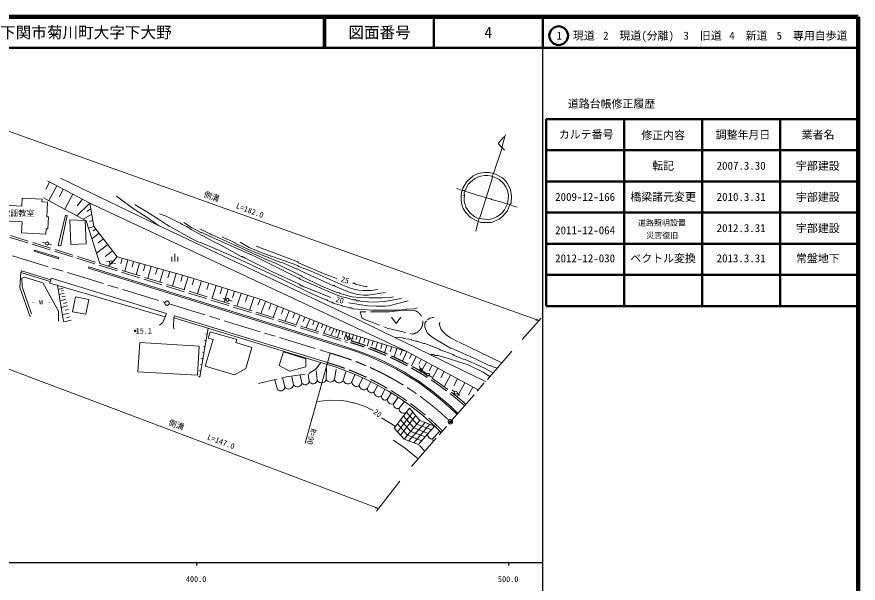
# Model space of a CAD drawing. Units: millimetres, scale not verified. Extents: x 40000 to 680000, y 20000 to 380000.
# Drawn here: x 410393 to 680000, y 198357 to 380000 of the extents above; entities that cross this region are included whole.
import ezdxf
from ezdxf.enums import TextEntityAlignment as Align

# ---------------------------------------------------------------- set-up
doc = ezdxf.new("R2010")
doc.units = ezdxf.units.MM
doc.header["$LTSCALE"] = 1000
doc.header["$PDMODE"] = 32
doc.header["$PDSIZE"] = 500
doc.linetypes.add('CHAIN', pattern=[18.5, 12, -1.5, 3.5, -1.5])
doc.linetypes.add('DASHED', pattern=[7.5, 6, -1.5])
for name, color, linetype, lineweight in [('M-BGD', 7, 'Continuous', 13), ('M-BMK', 2, 'CHAIN', 13), ('M-STR-HTXT', 7, 'Continuous', 13), ('M-TTL', 2, 'Continuous', 140), ('M-TTL-BAND', 7, 'Continuous', 25), ('M-TTL-FRAM', 2, 'Continuous', 50), ('M-TTL-LINE', 7, 'Continuous', 50)]:
    doc.layers.add(name, color=color, linetype=linetype, lineweight=lineweight)
doc.layers.add('M-OTRS', color=6, linetype='Continuous')
doc.layers.add('M-TTL-TXT', color=7, linetype='Continuous')
doc.styles.add('ＭＳ ゴシック', font='')
doc.styles.get('ＭＳ ゴシック').set_extended_font_data('MS Gothic')

# ---------------------------------------------------------------- blocks, each defined once
blk = doc.blocks.new('荒地')
at = {"color": 7, "linetype": 'Continuous', "lineweight": 13}
for p, q in [((-1, 1.5), (-1, 0)), ((0, 0), (0, 2.5)), ((1, 1.5), (1, 0))]:
    blk.add_line(p, q, dxfattribs=at)
blk = doc.blocks.new('畑')
at = {"color": 7, "linetype": 'Continuous', "lineweight": 13}
for p, q in [((-1.5, 2), (0, 0)), ((0, 0), (1.5, 2))]:
    blk.add_line(p, q, dxfattribs=at)
blk = doc.blocks.new('電話柱1')
at = {"color": 7, "linetype": 'Continuous', "lineweight": 13}
for p, q in [((-1.203, 0.848), (-0.496, 0.14)), ((-0.516, 0.002), (0.484, 0.002)), ((1.475, 0.164), (0.478, 0.078))]:
    blk.add_line(p, q, dxfattribs=at)
blk.add_circle((-0.016, 0.002), 0.5, dxfattribs=at)
blk = doc.blocks.new('open_arrow')
at = {"color": 0, "linetype": 'Continuous', "lineweight": -2}
blk.add_lwpolyline([(7.5, 1.25), (0, 0), (7.5, -1.25)], dxfattribs=at)

msp = doc.modelspace()

# ---------------------------------------------------------------- linework, layer by layer
at = {"layer": 'M-BGD'}
for p, q in [((565811, 338131), (566743, 341602)), ((566997, 342110), (566743, 341602)), ((565896, 337961), (563102, 329749)), ((565811, 338131), (565896, 337961)), ((563102, 329749), (562763, 328902)), ((420877, 327015), (419651, 324672)), ((420221, 327359), (433774, 320261)), ((455388, 313304), (424351, 328301)), ((423163, 325818), (420664, 321044)), ((425292, 324703), (424042, 322316)), ((551333, 324923), (553111, 324330)), ((553958, 324076), (560816, 321959)), ((418977, 321985), (432612, 314527)), ((428336, 323109), (425807, 318280)), ((431430, 321489), (429763, 319360)), ((442283, 322467), (445331, 320181)), ((553365, 322806), (553873, 322637)), ((560816, 321959), (558615, 315271)), ((433774, 320261), (429627, 316159)), ((434105, 318386), (432810, 317555)), ((433774, 320261), (435098, 312762)), ((535348, 272622), (433774, 320261)), ((445331, 320181), (448294, 318149)), ((448209, 319758), (449141, 319165)), ((448294, 318149), (452189, 315609)), ((449141, 319165), (452104, 317472)), ((567674, 320012), (568521, 319843)), ((425955, 316391), (423675, 306701)), ((426539, 316254), (424511, 306527)), ((425955, 316391), (426539, 316254)), ((434403, 316699), (431610, 315074)), ((452104, 317472), (455745, 315101)), ((452189, 315609), (455321, 313408)), ((432612, 314527), (436977, 300900)), ((435098, 312762), (433364, 312179)), ((434767, 314637), (433733, 314307)), ((435098, 312762), (442596, 302978)), ((455321, 313408), (455829, 313069)), ((520511, 282507), (455388, 313304)), ((462349, 314085), (462857, 313831)), ((462857, 313831), (463365, 313408)), ((558276, 314339), (557429, 311291)), ((558445, 315186), (558276, 314339)), ((558615, 315271), (558445, 315186)), ((436771, 310579), (434447, 308798)), ((435732, 311935), (434896, 311340)), ((460825, 312053), (464973, 309598)), ((419601, 307434), (418643, 307720)), ((438139, 308794), (436493, 307533)), ((464973, 309598), (467937, 308074)), ((416089, 305201), (415970, 304819)), ((415970, 304819), (423709, 302413)), ((416089, 305201), (423828, 302795)), ((420563, 307160), (421528, 306900)), ((424511, 306527), (423675, 306701)), ((439550, 306953), (435927, 304177)), ((441073, 304965), (438661, 303117)), ((423828, 302795), (423709, 302413)), ((442596, 302978), (439732, 300040)), ((442596, 302978), (464932, 296762)), ((444183, 302534), (443683, 300745)), ((445977, 302032), (444962, 298401)), ((480637, 302655), (493252, 296813)), ((433493, 299787), (433373, 299405)), ((433373, 299405), (514617, 274062)), ((433493, 299787), (514731, 274445)), ((440092, 301379), (439134, 301665)), ((441054, 301105), (442019, 300845)), ((447820, 301517), (447305, 299674)), ((449668, 301000), (448622, 297259)), ((451565, 300470), (451034, 298571)), ((453468, 299938), (452390, 296083)), ((455421, 299392), (454874, 297436)), ((411664, 298004), (411400, 293164)), ((411841, 298577), (411664, 298004)), ((421108, 295095), (411664, 298004)), ((421283, 295669), (411841, 298577)), ((457381, 298844), (456270, 294873)), ((459392, 298281), (458829, 296266)), ((461410, 297717), (460266, 293626)), ((463482, 297138), (462901, 295062)), ((465322, 296623), (464034, 292532)), ((464932, 296762), (488992, 289183)), ((493252, 296813), (505444, 290971)), ((412878, 296482), (412036, 296201)), ((412036, 296201), (412076, 293354)), ((418693, 294678), (412878, 296482)), ((423745, 285615), (418693, 294678)), ((421428, 296143), (420961, 294614)), ((457965, 283784), (420961, 294614)), ((421428, 296143), (458346, 284860)), ((425309, 282247), (423434, 293891)), ((467172, 296040), (466528, 293995)), ((469548, 295292), (468267, 291223)), ((471904, 294550), (471267, 292527)), ((411400, 293164), (414648, 283760)), ((412076, 293354), (415044, 284693)), ((425214, 292959), (423587, 292550)), ((425616, 291357), (423908, 290928)), ((425390, 292257), (424577, 292053)), ((474258, 293808), (472990, 289784)), ((476214, 293209), (475584, 291208)), ((478087, 292618), (476834, 288638)), ((480132, 291974), (479508, 289995)), ((482249, 291307), (481009, 287371)), ((426105, 289409), (424228, 288938)), ((425860, 290387), (424965, 290162)), ((477425, 289389), (476467, 289675)), ((478387, 289115), (479353, 288855)), ((484305, 290660), (483688, 288703)), ((486313, 290027), (485080, 286113)), ((488382, 289376), (487630, 287492)), ((490108, 288738), (488542, 284814)), ((488992, 289183), (511890, 280040)), ((426636, 287292), (424576, 286775)), ((426369, 288355), (425387, 288108)), ((426923, 286147), (425846, 285877)), ((491882, 288029), (491130, 286146)), ((493943, 287207), (492495, 283581)), ((495838, 286450), (495156, 284743)), ((534993, 286061), (533723, 286061)), ((423705, 282407), (423745, 285615)), ((427213, 284993), (424954, 284426)), ((427525, 283749), (426344, 283453)), ((458171, 284286), (457203, 281930)), ((458346, 284860), (458171, 284286)), ((460751, 283497), (460551, 280426)), ((460751, 283497), (460927, 284071)), ((460751, 283497), (509797, 268507)), ((460927, 284071), (509965, 269083)), ((497715, 285700), (496384, 282368)), ((499441, 285011), (498823, 283465)), ((501150, 284329), (499926, 281263)), ((502722, 283701), (502163, 282301)), ((427781, 282730), (425418, 282138)), ((457203, 281930), (456100, 281058)), ((460551, 280426), (460812, 279825)), ((504280, 283079), (503153, 280257)), ((505712, 282507), (505206, 281240)), ((507130, 281941), (506092, 279340)), ((508434, 281420), (507977, 280274)), ((509727, 280904), (508769, 278505)), ((510915, 280430), (510501, 279395)), ((560608, 263045), (520511, 282507)), ((469083, 264502), (471691, 280154)), ((471365, 278197), (470872, 278279)), ((471691, 280154), (471198, 280236)), ((512054, 279988), (511004, 277807)), ((511890, 280040), (535348, 272622)), ((512905, 279719), (512596, 278739)), ((513890, 279408), (513170, 277132)), ((514938, 279076), (514605, 278024)), ((515993, 278743), (515275, 276475)), ((517116, 278388), (516758, 277257)), ((518246, 278030), (517619, 276046)), ((471039, 276241), (470546, 276323)), ((519449, 277650), (519065, 276435)), ((520661, 277267), (520038, 275298)), ((521951, 276859), (521538, 275555)), ((523249, 276448), (522609, 274425)), ((524631, 276011), (524188, 274611)), ((526022, 275571), (525339, 273410)), ((527503, 275103), (527028, 273600)), ((531267, 277255), (531945, 277171)), ((552095, 275647), (565853, 269067)), ((470387, 272328), (469894, 272410)), ((470713, 274284), (470220, 274366)), ((495841, 272532), (494497, 268221)), ((495841, 272532), (503039, 270289)), ((528994, 274631), (528234, 272228)), ((530581, 274129), (530071, 272516)), ((532180, 273624), (531303, 270853)), ((533880, 273086), (533259, 271451)), ((535385, 272610), (534014, 269529)), ((535348, 272622), (558241, 260326)), ((470061, 270371), (469568, 270453)), ((503039, 267700), (503039, 270289)), ((536942, 271766), (536206, 270395)), ((538394, 270986), (536816, 268049)), ((540004, 270121), (539167, 268563)), ((469735, 268415), (469242, 268497)), ((480185, 265216), (483781, 267239)), ((494497, 268221), (497725, 266337)), ((497725, 266337), (503039, 267700)), ((509562, 263741), (509602, 267390)), ((509965, 269083), (509797, 268507)), ((512169, 263701), (512730, 266989)), ((541633, 269246), (540005, 266215)), ((543440, 268276), (542490, 266508)), ((545267, 267294), (543504, 264011)), ((560223, 267349), (563050, 265848)), ((469083, 264502), (468590, 264584)), ((469409, 266458), (468916, 266540)), ((499056, 262016), (498535, 264543)), ((501743, 262538), (501181, 265064)), ((504068, 263019), (503708, 265345)), ((506675, 263380), (506314, 266588)), ((515016, 263460), (515818, 266147)), ((517783, 262939), (518745, 265184)), ((541693, 265550), (540871, 266118)), ((542524, 264993), (543362, 264447)), ((547295, 266205), (546219, 264203)), ((549345, 265104), (547329, 261350)), ((559800, 266079), (561983, 264624)), ((493883, 260493), (493121, 263500)), ((496249, 261214), (495607, 263981)), ((520109, 261816), (521111, 264062)), ((522715, 260853), (523677, 262859)), ((524921, 259771), (526003, 261656)), ((551620, 263882), (550403, 261615)), ((553921, 262646), (551493, 258125)), ((527246, 258407), (528289, 260493)), ((529211, 257325), (530374, 259330)), ((550676, 259735), (549853, 260304)), ((551506, 259178), (552344, 258632)), ((556474, 261275), (555097, 258712)), ((531216, 256001), (532459, 257846)), ((532901, 254437), (534545, 256563)), ((536208, 254439), (531315, 248091)), ((527203, 251432), (531606, 248723)), ((537245, 253247), (532372, 246926)), ((538235, 252108), (533381, 245812)), ((537604, 248199), (534289, 251949)), ((538588, 249373), (535244, 253188)), ((535600, 245803), (532342, 249424)), ((536635, 247040), (533347, 250727)), ((539581, 250560), (534539, 244536)), ((541269, 249904), (536047, 243959)), ((542776, 249317), (537561, 243381)), ((542238, 246396), (537604, 248199)), ((543257, 247557), (538588, 249373)), ((544287, 248729), (539079, 242800)), ((540159, 244030), (535600, 245803)), ((541232, 245251), (536635, 247040)), ((543687, 244713), (545953, 247079)), ((531013, 244235), (534400, 242034)), ((534400, 242034), (539031, 238271)), ((539395, 242542), (541109, 240657))]:
    msp.add_line(p, q, dxfattribs=at)
at = {"layer": 'M-BGD', "linetype": 'DASHED'}
for p, q in [((393825, 313732), (516244, 275544)), ((394027, 314298), (516423, 276117)), ((534286, 285875), (529714, 285434)), ((538256, 285674), (534286, 285875)), ((529714, 285434), (520411, 285434)), ((520411, 285434), (521053, 283268)), ((521053, 283268), (529113, 280101)), ((529113, 280101), (537133, 278256)), ((504000, 265589), (506326, 267153)), ((506326, 267153), (507799, 269118)), ((487880, 262381), (496822, 264547)), ((496822, 264547), (504000, 265589))]:
    msp.add_line(p, q, dxfattribs=at)
at = {"layer": 'M-BGD', "linetype": 'CHAIN'}
msp.add_line((569053, 272740), (536214, 235036), dxfattribs=at)
at = {"layer": 'M-BGD'}
for points in [[(565811, 338131), (564795, 339231), (564711, 339485), (566319, 341433), (566743, 341602)], [(565896, 337961), (566065, 337961), (566319, 337538), (566658, 337284)], [(563102, 329749), (561747, 330087), (560223, 330087), (558191, 329749), (556583, 328987), (554466, 327124), (553281, 325007), (553111, 324330)], [(562763, 328902), (561324, 329156), (560308, 329156), (559038, 328902), (558107, 328563), (557006, 328055), (555059, 326277), (553958, 324076)], [(563102, 329749), (563610, 329664), (566065, 328309), (566912, 327463), (567505, 326701), (568097, 325685), (568605, 324499), (568944, 322467), (568775, 320266), (568521, 319843)], [(562763, 328902), (562763, 328140), (560816, 321959)], [(567674, 320012), (567928, 322467), (567759, 323822), (567505, 324584), (566997, 325600), (566404, 326447), (564965, 327801), (562763, 328902)], [(553111, 324330), (552773, 323229), (552773, 321282), (552857, 320520), (553111, 319335), (553450, 318488), (554127, 317387), (555821, 315609), (558276, 314339)], [(553111, 324330), (553873, 324245), (553958, 324076)], [(553958, 324076), (553789, 323568), (553873, 322637)], [(553873, 322637), (553704, 322044), (553789, 320859), (554043, 319758), (554297, 318996), (555651, 317049), (557175, 315863), (558445, 315186)], [(560816, 321959), (562340, 321621), (562509, 321451), (565811, 320605), (566658, 320181), (567674, 320012)], [(558276, 314339), (559207, 314085), (560054, 314001), (561578, 314001), (562509, 314085), (564965, 315101), (566150, 316033), (567674, 317811), (568351, 319758), (568521, 319843)], [(567674, 320012), (566658, 318149), (565896, 317133), (564965, 316371), (564203, 315863), (563017, 315355), (562171, 315101), (561070, 315017), (558615, 315271)], [(568521, 319843), (569198, 319419), (570722, 318996)], [(456083, 316795), (458200, 316033), (462349, 314085)], [(455745, 315101), (458369, 313408), (459216, 312900), (460825, 312053)], [(463365, 313408), (464889, 312731), (466243, 311799), (473779, 307735), (475049, 307227), (482330, 303163), (482584, 303163), (482838, 302909), (483092, 302909), (483346, 302655), (492490, 298083), (500957, 294273), (501634, 293765), (501973, 293765), (502227, 293511), (511032, 289955)], [(463873, 314085), (466328, 312392), (469376, 310868), (469715, 310868), (472170, 309598), (486987, 302994)], [(469037, 312053), (472255, 310360), (472509, 310360), (472678, 310106), (473017, 310106), (490797, 301978), (493252, 300962), (501295, 297067), (501888, 296644), (507645, 293850), (512895, 291564), (513657, 291479), (513995, 291225), (516620, 290463), (517805, 290209), (520345, 289955), (523393, 289871), (527542, 289871), (529997, 289955), (531098, 290209)], [(467937, 308074), (470307, 307227), (480637, 302655)], [(476149, 309429), (477335, 308836), (477589, 308836), (480383, 307481), (480467, 307312), (485378, 305026), (491728, 302486), (495030, 301216), (495623, 301131), (499856, 299184), (500195, 299184), (502057, 298168), (511709, 293850), (512048, 293850), (512302, 293596), (516535, 291818), (518398, 291225), (519583, 290971), (521615, 290717), (522970, 290717), (528389, 291564)], [(481991, 307735), (484870, 306042), (489781, 304010), (500449, 300200), (500703, 299946), (504682, 298422), (514334, 294189)], [(487071, 306465), (500449, 301385), (500703, 301131), (509423, 297321), (512895, 296051)], [(486987, 302994), (488003, 302486), (500618, 296136), (500957, 296136), (501211, 295882), (503327, 294866), (512556, 290971), (514503, 290209), (515773, 289955), (518144, 289193), (518906, 289193), (519414, 288939), (520261, 288939), (520853, 288685), (524663, 288516), (528219, 288685), (533638, 289701)], [(514334, 294189), (516959, 293088), (518737, 292580), (520007, 292326), (521277, 292241), (523986, 292241), (526103, 292495)], [(518059, 294697), (518144, 294527), (518567, 294527), (518906, 294273), (521954, 293511), (522631, 293511)], [(505444, 290971), (509423, 289193), (509762, 289193), (510016, 288939), (511117, 288431), (511540, 288431), (511794, 288177), (514419, 287415), (514757, 287161), (516366, 286907), (516789, 286653), (517551, 286653), (518059, 286399), (524409, 285891), (531945, 285891), (533723, 286061)], [(535839, 288939), (529574, 287331), (528389, 287161), (525510, 287161), (522801, 287331), (516789, 288262)], [(538718, 286653), (537871, 286399), (535247, 286230), (534993, 286061)], [(544052, 283605), (543544, 283605), (543375, 283436), (542697, 283351), (542020, 282843)], [(541681, 282505), (541173, 281743), (541136, 280488)], [(541136, 280488), (541935, 278695), (542867, 277763), (543798, 277001), (549386, 273699), (549725, 273699), (557768, 270143)], [(545999, 281997), (545745, 281489), (546253, 279965)], [(472339, 279000), (471736, 276958), (473275, 276504), (470764, 267996), (480185, 265216)], [(483781, 267239), (485745, 273976), (480589, 275517), (480874, 276482), (472339, 279000)], [(546253, 279965), (546677, 279287), (547947, 278017), (549386, 277001), (551841, 275731)], [(531945, 277171), (534061, 277001), (534231, 276832), (536855, 276493), (537025, 276324), (538125, 275985), (538633, 275985), (540665, 275223), (541089, 275223), (545830, 273445), (546084, 273191), (550233, 271667), (550487, 271413), (553450, 270228), (554043, 270143), (557937, 268365), (560223, 267349)], [(543036, 271667), (543967, 271667), (544306, 271413), (545322, 271329), (547947, 270651), (549725, 270143), (552688, 269127), (555059, 268365), (559800, 266079)], [(557768, 270143), (562001, 268111), (562425, 268111), (563271, 267603), (564345, 267335)], [(506883, 256597), (510439, 257105), (514334, 256935), (516027, 256681), (517975, 256173), (518483, 256173), (522039, 255073), (524409, 253803), (524494, 253633)], [(544287, 248729), (539581, 250560), (536208, 254439)], [(531315, 248091), (534539, 244536), (539079, 242800)]]:
    msp.add_lwpolyline(points, dxfattribs=at)
for points in [[(394002, 320321), (393720, 315246), (412114, 314224), (411922, 310753), (419659, 310323), (419754, 312030), (420301, 312000), (420512, 315798), (419957, 315829), (420219, 320529), (418458, 320626), (418506, 321493), (412119, 321848), (411978, 319322)], [(432242, 314728), (427430, 314838), (427730, 306978), (432643, 307242)], [(429174, 290156), (428230, 285437), (432502, 284582), (433446, 289302)], [(449775, 275540), (468862, 274399), (468302, 265033), (449216, 266175)]]:
    msp.add_lwpolyline(points, close=True, dxfattribs=at)
for centre in [(420080, 307291), (440571, 301235), (477904, 289245), (542105, 265265), (551087, 259451)]:
    msp.add_circle(centre, 500, dxfattribs=at)
at = {"layer": 'M-BGD', "linetype": 'DASHED'}
for centre, radius, start, end in [((536576, 282134), 3918, 278.16591, 64.62114), ((490306, 183443), 95946, 48.50748, 73.66991), ((490306, 183443), 96546, 48.5102, 73.66991), ((485902, 186733), 85794, 44.79144, 73.7114)]:
    msp.add_arc(centre, radius, start, end, dxfattribs=at)
at = {"layer": 'M-BGD'}
for centre, radius, start, end in [((491429, 192186), 85096, 45.15336, 74.18799), ((491429, 192186), 85496, 45.17112, 74.18445), ((485902, 186733), 85194, 44.76209, 73.71161), ((497485, 262200), 1581, 218.56526, 353.32553), ((500291, 262837), 1482, 213.60051, 348.36079), ((502805, 263263), 1286, 214.30923, 349.0695), ((505297, 263742), 1425, 210.503, 345.26327), ((508043, 264162), 1576, 209.74488, 344.50515), ((510874, 264264), 1412, 201.73846, 336.49873), ((513642, 264173), 1548, 197.78944, 332.54972), ((516508, 263776), 1525, 191.95008, 326.71035), ((519180, 262862), 1399, 176.85054, 311.61081), ((521612, 261878), 1505, 182.35417, 317.11444), ((494916, 261346), 1340, 219.58601, 354.34628), ((524043, 260772), 1331, 176.47302, 311.23329), ((526368, 259574), 1460, 172.24074, 307.00101), ((528454, 258275), 1215, 173.7642, 308.52447), ((530489, 257081), 1301, 169.19505, 303.95532), ((532384, 255570), 1245, 159.74096, 294.50123), ((534333, 254301), 1438, 174.54473, 309.305), ((543313, 245857), 1203, 153.36223, 288.1225), ((545294, 244641), 1608, 177.43934, 209.36479)]:
    msp.add_arc(centre, radius, start, end, dxfattribs=at)
msp.add_point((448314, 279275), dxfattribs=at)
at = {"layer": 'M-BMK'}
for p, q in [((391286, 308801), (457857, 288372)), ((459196, 287961), (510774, 272134))]:
    msp.add_line(p, q, dxfattribs=at)
for centre in [(458527, 288167), (549349, 250118)]:
    msp.add_circle(centre, 700, dxfattribs=at)
msp.add_arc((486831, 185377), 90000, 46.44609, 74.57165, dxfattribs=at)
at = {"layer": 'M-OTRS'}
msp.add_point((549349, 250118), dxfattribs=at)
at = {"layer": 'M-STR-HTXT'}
for p, q in [((391115, 349288), (577670, 282557)), ((572351, 276498), (578379, 283365)), ((510774, 272134), (502793, 243215)), ((402712, 268925), (526252, 222276)), ((533137, 231095), (525607, 221450))]:
    msp.add_line(p, q, dxfattribs=at)
at = {"layer": 'M-TTL'}
for p, q in [((680000, 380000), (40000, 380000)), ((680000, 20000), (680000, 380000))]:
    msp.add_line(p, q, dxfattribs=at)
at = {"layer": 'M-TTL-BAND'}
for p, q in [((579000, 20000), (579000, 370000)), ((40000, 205000), (579000, 205000)), ((468000, 205000), (468000, 204000)), ((568000, 205000), (568000, 204000))]:
    msp.add_line(p, q, dxfattribs=at)
at = {"layer": 'M-TTL-FRAM'}
for p, q in [((580000, 347197), (580000, 287197)), ((580000, 347197), (680000, 347197)), ((580000, 287197), (680000, 287197))]:
    msp.add_line(p, q, dxfattribs=at)
at = {"layer": 'M-TTL-LINE'}
for p, q in [((508747, 380000), (508747, 370000)), ((509247, 380000), (509247, 370000)), ((543997, 380000), (543997, 370000)), ((579000, 380000), (579000, 370000)), ((40000, 370000), (680000, 370000)), ((605000, 347197), (605000, 287197)), ((630000, 347197), (630000, 287197)), ((655000, 347197), (655000, 287197)), ((580000, 337197), (680000, 337197)), ((580000, 327197), (680000, 327197)), ((580000, 317197), (680000, 317197)), ((580000, 307197), (680000, 307197)), ((580000, 297197), (680000, 297197))]:
    msp.add_line(p, q, dxfattribs=at)
msp.add_circle((584031, 373958), 3000, dxfattribs=at)

# ---------------------------------------------------------------- block references
at = {"layer": 'M-BGD', "xscale": 1000, "yscale": 1000}
for name, p in [('荒地', (461022, 301516)), ('畑', (531919, 281626))]:
    msp.add_blockref(name, p, dxfattribs=at)
for p, rotation in [((516761, 276915), 347.05909), ((539959, 266669), 327.05909)]:
    msp.add_blockref('電話柱1', p, dxfattribs=dict(at, rotation=rotation))
at = {"layer": 'M-STR-HTXT', "xscale": 133, "yscale": 133}
for p, rotation in [((577670, 282557), 160.3), ((526252, 222276), 159.3)]:
    msp.add_blockref('open_arrow', p, dxfattribs=dict(at, rotation=rotation))

# ---------------------------------------------------------------- texts
at = {"layer": 'M-BGD', "style": 'ＭＳ ゴシック'}
for s, p in [('岸本歌謡教室', (408334, 315565)), ('- w -', (418196, 287240))]:
    msp.add_text(s, height=1833, dxfattribs=at).set_placement(p, align=Align.BOTTOM_CENTER)
for s, rotation, p in [('25', 343.142, (515121, 294192)), ('20', 343.61, (513477, 287776)), ('20', 320.528, (525066, 251726))]:
    msp.add_text(s, height=1833, rotation=rotation, dxfattribs=at).set_placement(p, align=Align.BOTTOM_CENTER)
msp.add_text('15.1', height=1833, dxfattribs=at).set_placement((448474, 279275), align=Align.MIDDLE_LEFT)
at = {"layer": 'M-STR-HTXT', "style": 'ＭＳ ゴシック'}
for s, rotation, p in [('側溝', 339.394, (472303, 321015)), ('L=182.0', 339.394, (484573, 316524)), ('側溝', 339.149, (461000, 247807)), ('L=147.0', 339.149, (475332, 242382))]:
    msp.add_text(s, height=1833, rotation=rotation, dxfattribs=at).set_placement(p, align=Align.BOTTOM_CENTER)
msp.add_text('R=90', height=1833, rotation=254.572, dxfattribs=at).set_placement((502793, 243215), align=Align.BOTTOM_RIGHT)
at = {"layer": 'M-TTL-BAND', "style": 'ＭＳ ゴシック'}
for s, p in [('400.0', (467844, 198195)), ('500.0', (567844, 198195))]:
    msp.add_text(s, height=1833, dxfattribs=at).set_placement(p, align=Align.BOTTOM_CENTER)
at = {"layer": 'M-TTL-TXT', "style": 'ＭＳ ゴシック'}
msp.add_text('下関市菊川町大字下大野', height=3666, dxfattribs=at).set_placement((405024, 375000), align=Align.MIDDLE_LEFT)
for s, height, p in [('図面番号', 3666, (526622, 375000)), ('4', 3666, (561497, 375000)), ('1\u3000現道', 2566, (589448, 373958)), ('2\u3000現道(分離)', 2566, (609619, 373958)), ('3\u3000旧道', 2566, (630121, 373958)), ('4\u3000新道', 2566, (644824, 373958)), ('5\u3000専用自歩道', 2566, (665228, 373958)), ('道路台帳修正履歴', 2566, (600968, 352113)), ('カルテ番号', 2566, (592839, 342277)), ('修正内容', 2566, (617509, 342023)), ('調整年月日', 2566, (643089, 342197)), ('業者名', 2566, (667134, 342197)), ('転記', 2566, (617500, 332245)), ('2007.3.30', 2566, (642500, 332245)), ('宇部建設', 2566, (667077, 332189)), ('橋梁諸元変更', 2566, (617500, 322245)), ('宇部建設', 2566, (667077, 322189)), ('2009-12-166', 2566, (592500, 322245)), ('2010.3.31', 2566, (642500, 322245)), ('2011-12-064', 2566, (592500, 311542)), ('道路照明設置', 1833, (617104, 313884)), ('2012.3.31', 2566, (642500, 312245)), ('宇部建設', 2566, (667077, 312189)), ('災害復旧', 1833, (617195, 309887))]:
    msp.add_text(s, height=height, dxfattribs=at).set_placement(p, align=Align.MIDDLE_CENTER)
for s, p in [('2012-12-030', (592500, 300495)), ('ベクトル変換', (617500, 300495)), ('2013.3.31', (642500, 300495)), ('常盤地下', (667077, 300439))]:
    msp.add_text(s, height=2566, dxfattribs=at).set_placement(p, align=Align.BOTTOM_CENTER)

doc.saveas('drawing.dxf')
